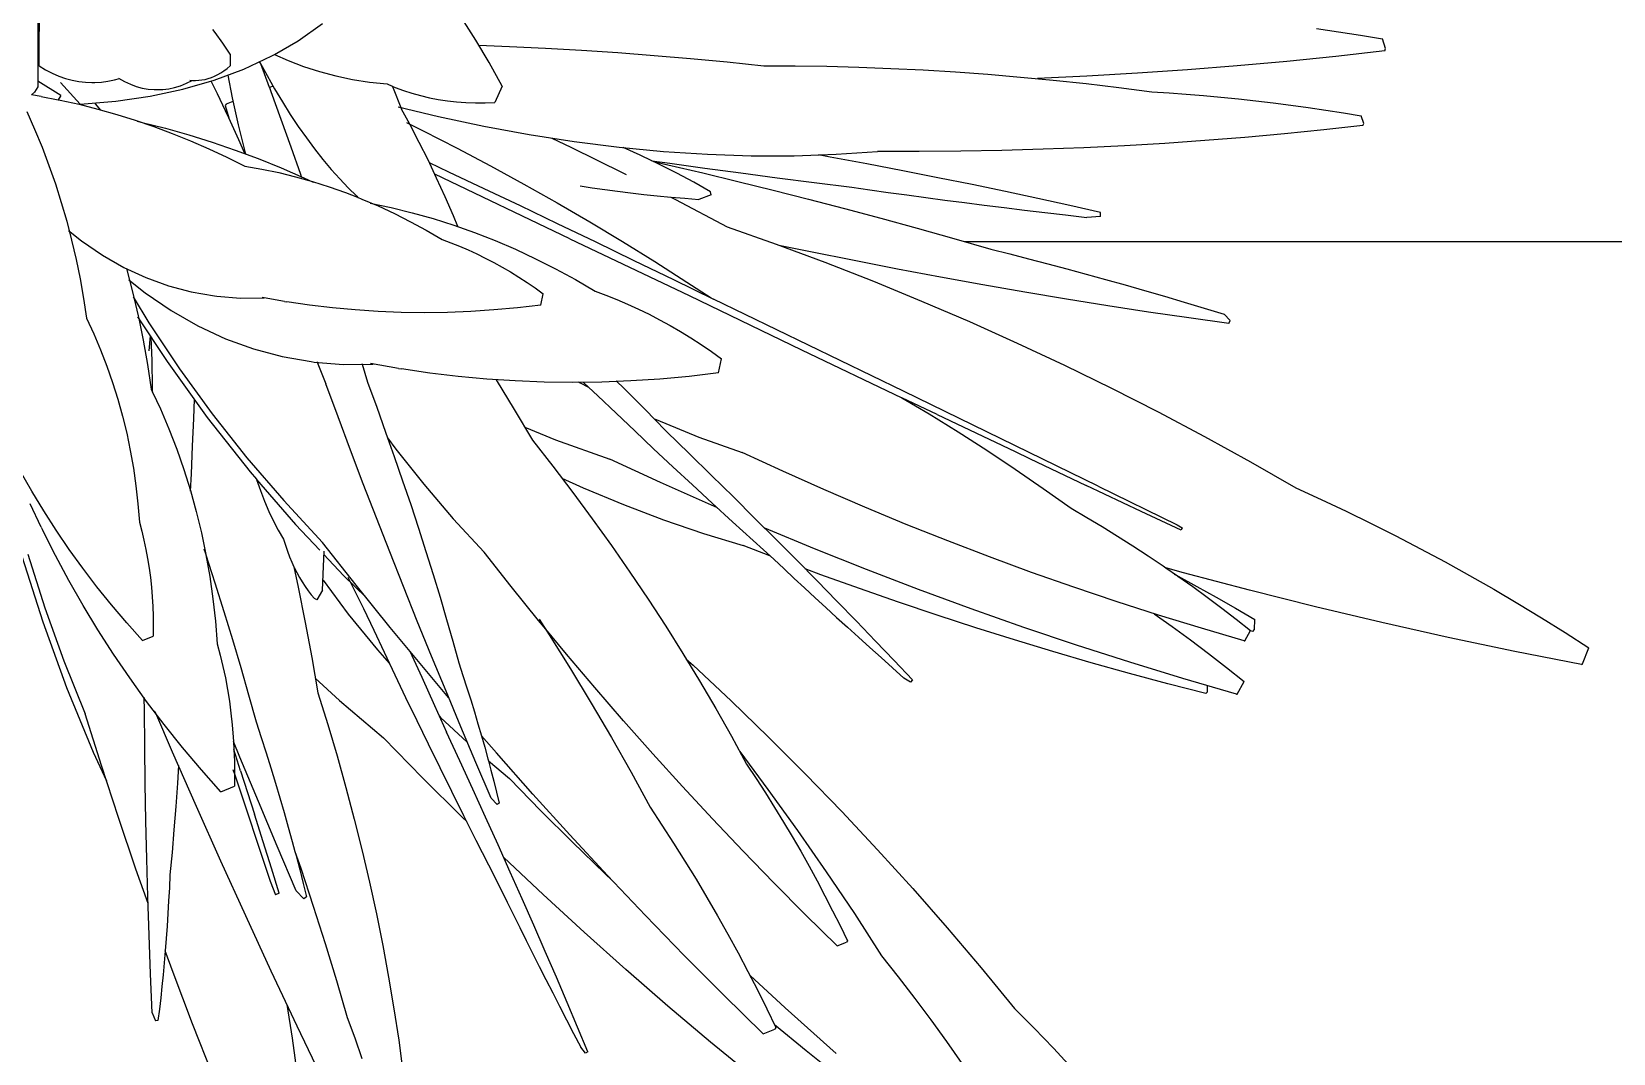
# Model space of a CAD drawing. Header units: metres. Extents: x 244.4 to 340.3, y -4.1 to 64.3.
# Drawn here: x 300.831 to 301.406, y 40.505 to 40.876 of the extents above; entities that cross this region are included whole.
import ezdxf

# ---------------------------------------------------------------- set-up
doc = ezdxf.new("R2010")
doc.units = ezdxf.units.M
doc.layers.add('Edges', color=7, linetype='Continuous')

msp = doc.modelspace()

# ---------------------------------------------------------------- linework, layer by layer
at = {"layer": 'Edges'}
for p, q in [((300.83357, 40.86388), (300.83373, 40.89042)), ((300.83311, 40.88217), (300.83308, 40.85619)), ((300.89763, 40.87601), (300.8968, 40.87709)), ((300.92776, 40.87302), (300.93665, 40.87925)), ((300.99237, 40.87328), (300.98733, 40.88122)), ((301.29814, 40.87741), (301.30612, 40.87625)), ((300.90039, 40.87218), (300.89763, 40.87601)), ((300.90314, 40.86813), (300.90039, 40.87218)), ((300.91919, 40.86807), (300.92776, 40.87302)), ((300.99725, 40.86504), (300.99237, 40.87328)), ((300.99349, 40.87138), (301.0047, 40.87095)), ((301.0047, 40.87095), (301.01777, 40.87033)), ((301.30612, 40.87625), (301.3141, 40.87502)), ((301.3141, 40.87502), (301.3221, 40.87371)), ((301.3233, 40.87023), (301.3221, 40.87371)), ((300.90314, 40.86813), (300.90312, 40.86389)), ((300.90806, 40.86272), (300.91822, 40.86751)), ((300.91409, 40.86475), (300.91356, 40.86531)), ((300.91377, 40.86541), (300.91409, 40.86475)), ((300.91409, 40.86475), (300.91648, 40.8604)), ((300.91409, 40.86475), (300.9173, 40.85607)), ((300.91822, 40.86751), (300.91919, 40.86807)), ((300.91919, 40.86807), (300.92412, 40.86587)), ((300.92412, 40.86587), (300.9298, 40.8637)), ((301.00197, 40.85651), (300.99725, 40.86504)), ((301.01777, 40.87033), (301.03089, 40.86957)), ((301.03089, 40.86957), (301.04406, 40.86869)), ((301.04406, 40.86869), (301.05727, 40.86769)), ((301.05727, 40.86769), (301.07051, 40.86655)), ((301.07051, 40.86655), (301.0838, 40.86529)), ((301.0838, 40.86529), (301.09712, 40.8639)), ((301.28733, 40.8655), (301.26933, 40.86388)), ((301.3052, 40.8673), (301.28733, 40.8655)), ((301.32296, 40.86929), (301.3052, 40.8673)), ((301.32296, 40.86929), (301.3233, 40.87023)), ((300.83357, 40.86388), (300.83597, 40.86244)), ((300.83597, 40.86244), (300.83837, 40.8612)), ((300.83837, 40.8612), (300.84077, 40.86015)), ((300.84077, 40.86015), (300.84318, 40.8593)), ((300.84318, 40.8593), (300.84559, 40.85864)), ((300.86106, 40.85875), (300.86283, 40.85926)), ((300.86249, 40.85946), (300.86463, 40.85823)), ((300.89396, 40.85896), (300.8951, 40.85927)), ((300.8951, 40.85927), (300.89625, 40.85966)), ((300.89625, 40.85966), (300.8974, 40.86014)), ((300.89728, 40.85868), (300.90806, 40.86272)), ((300.8974, 40.86014), (300.89854, 40.86072)), ((300.89854, 40.86072), (300.89969, 40.86138)), ((300.89969, 40.86138), (300.90083, 40.86212)), ((300.90083, 40.86212), (300.90198, 40.86296)), ((300.90198, 40.86296), (300.90312, 40.86389)), ((300.90223, 40.86053), (300.9038, 40.85227)), ((300.91648, 40.8604), (300.91926, 40.85549)), ((300.9298, 40.8637), (300.93561, 40.86182)), ((300.93561, 40.86182), (300.94155, 40.86024)), ((300.94155, 40.86024), (300.94762, 40.85896)), ((301.09712, 40.8639), (301.10859, 40.86388)), ((301.10859, 40.86388), (301.12013, 40.86371)), ((301.12013, 40.86371), (301.13172, 40.86341)), ((301.13172, 40.86341), (301.14338, 40.86297)), ((301.14338, 40.86297), (301.15509, 40.86239)), ((301.15509, 40.86239), (301.16685, 40.86167)), ((301.16685, 40.86167), (301.17865, 40.86082)), ((301.17865, 40.86082), (301.1905, 40.85982)), ((301.1905, 40.85982), (301.2024, 40.85869)), ((301.21468, 40.8601), (301.19669, 40.85923)), ((301.23301, 40.86118), (301.21468, 40.8601)), ((301.25122, 40.86244), (301.23301, 40.86118)), ((301.26933, 40.86388), (301.25122, 40.86244)), ((300.83089, 40.85335), (300.83086, 40.85332)), ((300.83198, 40.85437), (300.83089, 40.85335)), ((300.83435, 40.85278), (300.83089, 40.85335)), ((300.83308, 40.85619), (300.83198, 40.85437)), ((300.84145, 40.85307), (300.83309, 40.85834)), ((300.84135, 40.85777), (300.84856, 40.84998)), ((300.84559, 40.85864), (300.848, 40.85817)), ((300.848, 40.85817), (300.85041, 40.8579)), ((300.85041, 40.8579), (300.85282, 40.85782)), ((300.85282, 40.85782), (300.85381, 40.85782)), ((300.85381, 40.85782), (300.85623, 40.85793)), ((300.85623, 40.85793), (300.85864, 40.85825)), ((300.85864, 40.85825), (300.86106, 40.85875)), ((300.86463, 40.85823), (300.86678, 40.85721)), ((300.86678, 40.85721), (300.86894, 40.8564)), ((300.86894, 40.8564), (300.87109, 40.85581)), ((300.87109, 40.85581), (300.87325, 40.85542)), ((300.87325, 40.85542), (300.87541, 40.85525)), ((300.874, 40.85281), (300.88592, 40.85537)), ((300.87541, 40.85525), (300.8764, 40.85524)), ((300.8764, 40.85524), (300.87856, 40.85528)), ((300.87856, 40.85528), (300.88072, 40.85553)), ((300.88072, 40.85553), (300.88289, 40.85599)), ((300.88289, 40.85599), (300.88505, 40.85666)), ((300.88505, 40.85666), (300.88721, 40.85754)), ((300.88592, 40.85537), (300.89728, 40.85868)), ((300.88721, 40.85754), (300.8893, 40.85859)), ((300.88838, 40.85863), (300.88953, 40.85858)), ((300.88953, 40.85858), (300.89051, 40.85858)), ((300.89051, 40.85858), (300.89166, 40.85862)), ((300.89166, 40.85862), (300.89281, 40.85875)), ((300.89281, 40.85875), (300.89396, 40.85896)), ((300.89848, 40.85366), (300.89615, 40.85835)), ((300.90238, 40.84545), (300.89848, 40.85366)), ((300.9173, 40.85607), (300.9174, 40.85602)), ((300.9173, 40.85607), (300.91733, 40.85599)), ((300.9174, 40.85602), (300.91733, 40.85599)), ((300.91733, 40.85599), (300.91786, 40.85455)), ((300.91868, 40.85651), (300.9174, 40.85602)), ((300.91786, 40.85455), (300.92154, 40.84443)), ((300.91926, 40.85549), (300.92209, 40.85076)), ((300.94762, 40.85896), (300.95381, 40.85798)), ((300.95381, 40.85798), (300.96012, 40.8573)), ((300.96012, 40.8573), (300.962, 40.85651)), ((300.96198, 40.85657), (300.962, 40.85651)), ((300.962, 40.85651), (300.96235, 40.85575)), ((300.962, 40.85651), (300.9631, 40.85605)), ((300.96235, 40.85575), (300.96514, 40.84877)), ((300.9631, 40.85605), (300.96612, 40.85492)), ((300.96612, 40.85492), (300.9692, 40.85392)), ((300.9692, 40.85392), (300.97234, 40.85304)), ((301.00197, 40.85651), (300.99931, 40.85055)), ((301.2024, 40.85869), (301.21433, 40.85741)), ((301.21433, 40.85741), (301.22629, 40.856)), ((301.22629, 40.856), (301.23829, 40.85446)), ((301.23829, 40.85446), (301.24454, 40.85405)), ((301.24454, 40.85405), (301.25081, 40.85358)), ((301.25081, 40.85358), (301.2571, 40.85305)), ((300.83435, 40.85278), (300.84058, 40.85153)), ((300.84145, 40.85307), (300.84058, 40.85153)), ((300.84058, 40.85153), (300.84127, 40.85143)), ((300.84127, 40.85143), (300.84815, 40.84989)), ((300.84815, 40.84989), (300.855, 40.84815)), ((300.84856, 40.84998), (300.86153, 40.85102)), ((300.85369, 40.85039), (300.85454, 40.84937)), ((300.85454, 40.84937), (300.85596, 40.84778)), ((300.855, 40.84815), (300.86181, 40.84623)), ((300.86153, 40.85102), (300.874, 40.85281)), ((300.90159, 40.84994), (300.90132, 40.8494)), ((300.90132, 40.8494), (300.90259, 40.84498)), ((300.9041, 40.85091), (300.90159, 40.84994)), ((300.9038, 40.85227), (300.90598, 40.84248)), ((300.92209, 40.85076), (300.92495, 40.8462)), ((300.96413, 40.84902), (300.97882, 40.84544)), ((300.96514, 40.84877), (300.96538, 40.84817)), ((300.96839, 40.84266), (300.96538, 40.84817)), ((300.97234, 40.85304), (300.97553, 40.85229)), ((300.97553, 40.85229), (300.97877, 40.85166)), ((300.97877, 40.85166), (300.98206, 40.85117)), ((300.98206, 40.85117), (300.98541, 40.85079)), ((300.98541, 40.85079), (300.98881, 40.85054)), ((300.98881, 40.85054), (300.99226, 40.85042)), ((300.99226, 40.85042), (300.99576, 40.85042)), ((300.99576, 40.85042), (300.99931, 40.85055)), ((301.2571, 40.85305), (301.26341, 40.85247)), ((301.26341, 40.85247), (301.26973, 40.85183)), ((301.26973, 40.85183), (301.27607, 40.85113)), ((301.27607, 40.85113), (301.28242, 40.85037)), ((301.28242, 40.85037), (301.28878, 40.84955)), ((301.28878, 40.84955), (301.29516, 40.84868)), ((301.29516, 40.84868), (301.30155, 40.84775)), ((301.30155, 40.84775), (301.30795, 40.84676)), ((300.82912, 40.84725), (300.83198, 40.84081)), ((300.86181, 40.84623), (300.86858, 40.84411)), ((300.86858, 40.84411), (300.87532, 40.84181)), ((300.86932, 40.84371), (300.87102, 40.84333)), ((300.87102, 40.84333), (300.87957, 40.84117)), ((300.87532, 40.84181), (300.88201, 40.83932)), ((300.90259, 40.84498), (300.90238, 40.84545)), ((300.90622, 40.83698), (300.90259, 40.84498)), ((300.90598, 40.84248), (300.90858, 40.83219)), ((300.92154, 40.84443), (300.92513, 40.83442)), ((300.92495, 40.8462), (300.92786, 40.84184)), ((300.92786, 40.84184), (300.9308, 40.83765)), ((300.96717, 40.84326), (300.97329, 40.84024)), ((300.96864, 40.8422), (300.96839, 40.84266)), ((300.97186, 40.83603), (300.96864, 40.8422)), ((300.97882, 40.84544), (300.99532, 40.84191)), ((300.99532, 40.84191), (301.0118, 40.83886)), ((301.31504, 40.84217), (301.30082, 40.84058)), ((301.30795, 40.84676), (301.31435, 40.84571)), ((301.31531, 40.84292), (301.31435, 40.84571)), ((301.31504, 40.84217), (301.31531, 40.84292)), ((300.83198, 40.84081), (300.83467, 40.83429)), ((300.87957, 40.84117), (300.88807, 40.83877)), ((300.88201, 40.83932), (300.88866, 40.83663)), ((300.88807, 40.83877), (300.89653, 40.83613)), ((300.88866, 40.83663), (300.89527, 40.83376)), ((300.89653, 40.83613), (300.90494, 40.83325)), ((300.90839, 40.83197), (300.90622, 40.83698)), ((300.9308, 40.83765), (300.93377, 40.83365)), ((300.97503, 40.82965), (300.97186, 40.83603)), ((300.97329, 40.84024), (300.98558, 40.83397)), ((301.0118, 40.83886), (301.02821, 40.83632)), ((301.02011, 40.83757), (301.02701, 40.83429)), ((301.02821, 40.83632), (301.04452, 40.83427)), ((301.25758, 40.83668), (301.24299, 40.83567)), ((301.27209, 40.83784), (301.25758, 40.83668)), ((301.2865, 40.83914), (301.27209, 40.83784)), ((301.30082, 40.84058), (301.2865, 40.83914)), ((300.83467, 40.83429), (300.83718, 40.82769)), ((300.89527, 40.83376), (300.90184, 40.8307)), ((300.90184, 40.8307), (300.90836, 40.82745)), ((300.90494, 40.83325), (300.91329, 40.83014)), ((300.90858, 40.83219), (300.90867, 40.83186)), ((300.92513, 40.83442), (300.92862, 40.82449)), ((300.93377, 40.83365), (300.93679, 40.82984)), ((300.98558, 40.83397), (300.9978, 40.82752)), ((301.02701, 40.83429), (301.04608, 40.82491)), ((301.04452, 40.83427), (301.06071, 40.83274)), ((301.0522, 40.83137), (301.04597, 40.83414)), ((301.0564, 40.82938), (301.0522, 40.83137)), ((301.06071, 40.83274), (301.07673, 40.83171)), ((301.07673, 40.83171), (301.09256, 40.83119)), ((301.09256, 40.83119), (301.10816, 40.83119)), ((301.10816, 40.83119), (301.1235, 40.8317)), ((301.12134, 40.8307), (301.11704, 40.83148)), ((301.13466, 40.82821), (301.12134, 40.8307)), ((301.1235, 40.8317), (301.13855, 40.83272)), ((301.1537, 40.8327), (301.13855, 40.83272)), ((301.16877, 40.83283), (301.1537, 40.8327)), ((301.18377, 40.83311), (301.16877, 40.83283)), ((301.1987, 40.83353), (301.18377, 40.83311)), ((301.21354, 40.8341), (301.1987, 40.83353)), ((301.22831, 40.83481), (301.21354, 40.8341)), ((301.24299, 40.83567), (301.22831, 40.83481)), ((300.83718, 40.82769), (300.83951, 40.821)), ((300.90836, 40.82745), (300.91457, 40.82636)), ((300.91329, 40.83014), (300.9216, 40.82679)), ((300.91457, 40.82636), (300.92074, 40.82506)), ((300.92074, 40.82506), (300.92688, 40.82355)), ((300.9216, 40.82679), (300.92985, 40.8232)), ((300.92862, 40.82449), (300.92893, 40.8236)), ((300.93679, 40.82984), (300.93983, 40.82621)), ((300.93983, 40.82621), (300.94292, 40.82277)), ((300.97815, 40.82307), (300.97503, 40.82965)), ((300.97549, 40.82867), (300.98254, 40.82535)), ((301.02661, 40.80096), (300.97746, 40.82453)), ((300.98254, 40.82535), (300.99533, 40.8193)), ((300.9978, 40.82752), (301.00993, 40.8209)), ((301.04608, 40.82491), (301.04707, 40.8244)), ((301.0564, 40.82938), (301.06298, 40.82845)), ((301.05698, 40.82911), (301.0564, 40.82938)), ((301.05698, 40.82911), (301.06231, 40.8279)), ((301.05896, 40.82817), (301.05698, 40.82911)), ((301.06547, 40.8249), (301.05896, 40.82817)), ((301.06231, 40.8279), (301.07492, 40.82494)), ((301.06298, 40.82845), (301.07574, 40.82668)), ((301.07172, 40.82155), (301.06547, 40.8249)), ((301.07492, 40.82494), (301.08766, 40.82187)), ((301.07574, 40.82668), (301.08875, 40.82493)), ((301.08875, 40.82493), (301.102, 40.82319)), ((301.1477, 40.82572), (301.13466, 40.82821)), ((301.16044, 40.82321), (301.1477, 40.82572)), ((300.83951, 40.821), (300.84166, 40.81424)), ((300.92688, 40.82355), (300.93298, 40.82183)), ((300.92893, 40.8236), (300.92905, 40.82326)), ((300.92985, 40.8232), (300.93324, 40.82162)), ((300.93298, 40.82183), (300.93904, 40.81991)), ((300.93904, 40.81991), (300.94505, 40.81778)), ((300.94292, 40.82277), (300.94604, 40.81952)), ((300.94604, 40.81952), (300.94919, 40.81645)), ((300.98123, 40.81629), (300.97815, 40.82307)), ((300.99533, 40.8193), (301.00849, 40.81304)), ((301.00993, 40.8209), (301.02197, 40.81411)), ((301.03033, 40.82026), (301.03477, 40.81957)), ((301.03477, 40.81957), (301.03931, 40.81891)), ((301.03931, 40.81891), (301.04394, 40.81829)), ((301.07771, 40.81812), (301.07172, 40.82155)), ((301.08766, 40.82187), (301.1005, 40.81869)), ((301.102, 40.82319), (301.11548, 40.82147)), ((301.11548, 40.82147), (301.12919, 40.81976)), ((301.12919, 40.81976), (301.13576, 40.81881)), ((301.13576, 40.81881), (301.14242, 40.81787)), ((301.17288, 40.8207), (301.16044, 40.82321)), ((301.18502, 40.81817), (301.17288, 40.8207)), ((300.84166, 40.81424), (300.84363, 40.80741)), ((300.94505, 40.81778), (300.94939, 40.81608)), ((300.94919, 40.81645), (300.94939, 40.81608)), ((300.94939, 40.81608), (300.94952, 40.81584)), ((300.94939, 40.81608), (300.95102, 40.81545)), ((300.95102, 40.81545), (300.95694, 40.81291)), ((300.95396, 40.81396), (300.96165, 40.81234)), ((300.98425, 40.80931), (300.98123, 40.81629)), ((301.00849, 40.81304), (301.02198, 40.80659)), ((301.02197, 40.81411), (301.03392, 40.80714)), ((301.04394, 40.81829), (301.04866, 40.81771)), ((301.04866, 40.81771), (301.05347, 40.81715)), ((301.05347, 40.81715), (301.05836, 40.81664)), ((301.05836, 40.81664), (301.06334, 40.81616)), ((301.06334, 40.81616), (301.06841, 40.81571)), ((301.06334, 40.81616), (301.06504, 40.81526)), ((301.06504, 40.81526), (301.08388, 40.80535)), ((301.06841, 40.81571), (301.07355, 40.8153)), ((301.07799, 40.81694), (301.07355, 40.8153)), ((301.07799, 40.81694), (301.07771, 40.81812)), ((301.1005, 40.81869), (301.11345, 40.81538)), ((301.11345, 40.81538), (301.12651, 40.81197)), ((301.14242, 40.81787), (301.1492, 40.81693)), ((301.1492, 40.81693), (301.15607, 40.816)), ((301.15607, 40.816), (301.16304, 40.81507)), ((301.16304, 40.81507), (301.17012, 40.81415)), ((301.17012, 40.81415), (301.17729, 40.81324)), ((301.17729, 40.81324), (301.18456, 40.81233)), ((301.19686, 40.81564), (301.18502, 40.81817)), ((301.2084, 40.81311), (301.19686, 40.81564)), ((301.21963, 40.81057), (301.2084, 40.81311)), ((300.84363, 40.80741), (300.84543, 40.80049)), ((300.95694, 40.81291), (300.96282, 40.81016)), ((300.96165, 40.81234), (300.96931, 40.81046)), ((300.96282, 40.81016), (300.96864, 40.80721)), ((300.96931, 40.81046), (300.97692, 40.80831)), ((300.97692, 40.80831), (300.98448, 40.80591)), ((300.98587, 40.80542), (300.98425, 40.80931)), ((301.12651, 40.81197), (301.13968, 40.80845)), ((301.13968, 40.80845), (301.15294, 40.80481)), ((301.18456, 40.81233), (301.19192, 40.81143)), ((301.19192, 40.81143), (301.19938, 40.81054)), ((301.19938, 40.81054), (301.20693, 40.80965)), ((301.20693, 40.80965), (301.21458, 40.80877)), ((301.21959, 40.80904), (301.21458, 40.80877)), ((301.21959, 40.80904), (301.21963, 40.81057)), ((300.84434, 40.80402), (300.84904, 40.80025)), ((300.96864, 40.80721), (300.97441, 40.80406)), ((300.97441, 40.80406), (300.98013, 40.80071)), ((300.98448, 40.80591), (300.99199, 40.80325)), ((300.98596, 40.80519), (300.98587, 40.80542)), ((300.99199, 40.80325), (300.99944, 40.80034)), ((301.02198, 40.80659), (301.0358, 40.79994)), ((301.03392, 40.80714), (301.04578, 40.80001)), ((301.08388, 40.80535), (301.10169, 40.79905)), ((301.15294, 40.80481), (301.16629, 40.80106)), ((300.84543, 40.80049), (300.84705, 40.7935)), ((300.84904, 40.80025), (300.85664, 40.79504)), ((300.98013, 40.80071), (300.98332, 40.79954)), ((300.98332, 40.79954), (300.98648, 40.79828)), ((300.98648, 40.79828), (300.98963, 40.79693)), ((300.98963, 40.79693), (300.99275, 40.7955)), ((300.99944, 40.80034), (301.00683, 40.79717)), ((301.00683, 40.79717), (301.01417, 40.79374)), ((301.02661, 40.80096), (301.06998, 40.78031)), ((301.0358, 40.79994), (301.0499, 40.79313)), ((301.04578, 40.80001), (301.05754, 40.79272)), ((301.10169, 40.79905), (301.1194, 40.79244)), ((301.11416, 40.79621), (301.10328, 40.79845)), ((301.13004, 40.79303), (301.11416, 40.79621)), ((301.16629, 40.80106), (301.17974, 40.79721)), ((301.17013, 40.79996), (302.0324, 40.79996)), ((301.17974, 40.79721), (301.18657, 40.79549)), ((300.84705, 40.7935), (300.84849, 40.78644)), ((300.85664, 40.79504), (300.86445, 40.79057)), ((300.86445, 40.79057), (300.87245, 40.78685)), ((300.86543, 40.79012), (300.86762, 40.78167)), ((300.99275, 40.7955), (300.99585, 40.79399)), ((300.99585, 40.79399), (300.99893, 40.79238)), ((300.99893, 40.79238), (301.00199, 40.7907)), ((301.00199, 40.7907), (301.00503, 40.78893)), ((301.01417, 40.79374), (301.02144, 40.79006)), ((301.02144, 40.79006), (301.02865, 40.78612)), ((301.0499, 40.79313), (301.06427, 40.78616)), ((301.05754, 40.79272), (301.0692, 40.78525)), ((301.1194, 40.79244), (301.13702, 40.78554)), ((301.14579, 40.78998), (301.13004, 40.79303)), ((301.16138, 40.78705), (301.14579, 40.78998)), ((301.18657, 40.79549), (301.19346, 40.79373)), ((301.19346, 40.79373), (301.20039, 40.79192)), ((301.20039, 40.79192), (301.20736, 40.79006)), ((301.20736, 40.79006), (301.21437, 40.78816)), ((300.84849, 40.78644), (300.84975, 40.77931)), ((300.86627, 40.78608), (300.87212, 40.78137)), ((300.87245, 40.78685), (300.88062, 40.78387)), ((301.00503, 40.78893), (301.00805, 40.78707)), ((301.00805, 40.78707), (301.01104, 40.78513)), ((301.01104, 40.78513), (301.01401, 40.7831)), ((301.02865, 40.78612), (301.03579, 40.78194)), ((301.06427, 40.78616), (301.07886, 40.77904)), ((301.0692, 40.78525), (301.07795, 40.77948)), ((301.13702, 40.78554), (301.15455, 40.77834)), ((301.17683, 40.78425), (301.16138, 40.78705)), ((301.19212, 40.78158), (301.17683, 40.78425)), ((301.21437, 40.78816), (301.22143, 40.78621)), ((301.22143, 40.78621), (301.22852, 40.78421)), ((300.84975, 40.77931), (300.85082, 40.77211)), ((300.86762, 40.78167), (300.86964, 40.77294)), ((300.8678, 40.77985), (300.87354, 40.77041)), ((300.87212, 40.78137), (300.88162, 40.77487)), ((300.88062, 40.78387), (300.88894, 40.78166)), ((300.88894, 40.78166), (300.89741, 40.78021)), ((300.89741, 40.78021), (300.89826, 40.78007)), ((300.89826, 40.78007), (300.90684, 40.77939)), ((300.90684, 40.77939), (300.91549, 40.77948)), ((300.91549, 40.77948), (300.91467, 40.77962)), ((300.92287, 40.77819), (300.91549, 40.77948)), ((301.01401, 40.7831), (301.01695, 40.78099)), ((301.01606, 40.77686), (301.01695, 40.78099)), ((301.03579, 40.78194), (301.03976, 40.78047)), ((301.03976, 40.78047), (301.04371, 40.7789)), ((301.04371, 40.7789), (301.04764, 40.77723)), ((301.06998, 40.78031), (301.11092, 40.76059)), ((301.14799, 40.74555), (301.07886, 40.77904)), ((301.20727, 40.77904), (301.19212, 40.78158)), ((301.22225, 40.77663), (301.20727, 40.77904)), ((301.22852, 40.78421), (301.23565, 40.78217)), ((301.23565, 40.78217), (301.24282, 40.78008)), ((301.24282, 40.78008), (301.25003, 40.77795)), ((300.86964, 40.77294), (300.86983, 40.77202)), ((300.88162, 40.77487), (300.89137, 40.76928)), ((300.92287, 40.77819), (300.92373, 40.77805)), ((300.93197, 40.77684), (300.92373, 40.77805)), ((300.94025, 40.77586), (300.93197, 40.77684)), ((300.94856, 40.77509), (300.94025, 40.77586)), ((300.9569, 40.77454), (300.94856, 40.77509)), ((300.96527, 40.77421), (300.9569, 40.77454)), ((300.97367, 40.7741), (300.96527, 40.77421)), ((300.9821, 40.77421), (300.97367, 40.7741)), ((300.99055, 40.77454), (300.9821, 40.77421)), ((300.99903, 40.7751), (300.99055, 40.77454)), ((301.00753, 40.77587), (300.99903, 40.7751)), ((301.01606, 40.77686), (301.00753, 40.77587)), ((301.04764, 40.77723), (301.05154, 40.77544)), ((301.05154, 40.77544), (301.05541, 40.77355)), ((301.05541, 40.77355), (301.05926, 40.77155)), ((301.15455, 40.77834), (301.17197, 40.77085)), ((301.23708, 40.77434), (301.22225, 40.77663)), ((301.25174, 40.77219), (301.23708, 40.77434)), ((301.25003, 40.77795), (301.25727, 40.77577)), ((301.25727, 40.77577), (301.26454, 40.77355)), ((301.26674, 40.77126), (301.26454, 40.77355)), ((300.85082, 40.77211), (300.85349, 40.76639)), ((300.86944, 40.77261), (300.88013, 40.75632)), ((300.86983, 40.77202), (300.87144, 40.76413)), ((300.87354, 40.77041), (300.88466, 40.75373)), ((300.89137, 40.76928), (300.90136, 40.76463)), ((301.05926, 40.77155), (301.06308, 40.76944)), ((301.06308, 40.76944), (301.06687, 40.76723)), ((301.06687, 40.76723), (301.07064, 40.76491)), ((301.17197, 40.77085), (301.18929, 40.76307)), ((301.26624, 40.77016), (301.25174, 40.77219)), ((301.26624, 40.77016), (301.26674, 40.77126)), ((300.85349, 40.76639), (300.85597, 40.76059)), ((300.87144, 40.76413), (300.87301, 40.75522)), ((300.87399, 40.76568), (300.8735, 40.76027)), ((300.87466, 40.75672), (300.8744, 40.76505)), ((300.90136, 40.76463), (300.91156, 40.76092)), ((301.07064, 40.76491), (301.07437, 40.76249)), ((301.07437, 40.76249), (301.07808, 40.75996)), ((301.18929, 40.76307), (301.20649, 40.755)), ((300.85597, 40.76059), (300.85825, 40.75469)), ((300.87481, 40.74681), (300.87466, 40.75672)), ((300.88013, 40.75632), (300.89476, 40.73603)), ((300.91156, 40.76092), (300.92195, 40.75816)), ((300.92195, 40.75816), (300.93251, 40.75635)), ((300.93251, 40.75635), (300.93358, 40.75617)), ((300.93358, 40.75617), (300.94429, 40.75532)), ((300.93466, 40.75618), (300.9347, 40.75609)), ((300.9347, 40.75609), (300.93787, 40.74828)), ((300.951, 40.75558), (300.95105, 40.75539)), ((300.96431, 40.75383), (300.95406, 40.75561)), ((301.07808, 40.75996), (301.08175, 40.75733)), ((301.08063, 40.75217), (301.08175, 40.75733)), ((301.11092, 40.76059), (301.14739, 40.74314)), ((300.85825, 40.75469), (300.86034, 40.74872)), ((300.87301, 40.75522), (300.87436, 40.74623)), ((300.88466, 40.75373), (300.89654, 40.73737)), ((300.94429, 40.75532), (300.95509, 40.75543)), ((300.95105, 40.75539), (300.95301, 40.7488)), ((300.96431, 40.75383), (300.96537, 40.75365)), ((300.97566, 40.75215), (300.96537, 40.75365)), ((300.98599, 40.75091), (300.97566, 40.75215)), ((300.99637, 40.74995), (300.98599, 40.75091)), ((301.00678, 40.74927), (300.99637, 40.74995)), ((300.99975, 40.74984), (300.99982, 40.74973)), ((300.99982, 40.74973), (301.00641, 40.73889)), ((301.05938, 40.74996), (301.0488, 40.74928)), ((301.07, 40.75093), (301.05938, 40.74996)), ((301.08063, 40.75217), (301.07, 40.75093)), ((301.20649, 40.755), (301.22358, 40.74664)), ((300.86034, 40.74872), (300.86224, 40.74265)), ((300.87436, 40.74623), (300.87481, 40.74525)), ((300.87481, 40.74525), (300.87481, 40.74681)), ((300.87481, 40.74525), (300.87769, 40.7391)), ((300.9423, 40.73625), (300.93787, 40.74828)), ((300.95301, 40.7488), (300.95637, 40.73969)), ((301.01723, 40.74886), (301.00678, 40.74927)), ((301.02772, 40.74872), (301.01723, 40.74886)), ((301.03824, 40.74886), (301.02772, 40.74872)), ((301.02978, 40.74894), (301.03014, 40.74875)), ((301.03014, 40.74875), (301.03344, 40.74705)), ((301.03144, 40.74896), (301.03164, 40.74877)), ((301.03164, 40.74877), (301.03344, 40.74705)), ((301.03344, 40.74705), (301.03681, 40.74381)), ((301.0488, 40.74928), (301.03824, 40.74886)), ((301.04349, 40.74929), (301.04637, 40.74648)), ((301.04637, 40.74648), (301.05435, 40.73852)), ((301.21881, 40.71102), (301.14799, 40.74555)), ((301.22358, 40.74664), (301.24055, 40.73799)), ((300.86224, 40.74265), (300.86395, 40.7365)), ((300.87769, 40.7391), (300.88078, 40.73185)), ((300.89, 40.74263), (300.88975, 40.73564)), ((300.95637, 40.73969), (300.95961, 40.73068)), ((301.00641, 40.73889), (301.01303, 40.72768)), ((301.03681, 40.74381), (301.04344, 40.7375)), ((301.05435, 40.73852), (301.05729, 40.73552)), ((301.14739, 40.74314), (301.15727, 40.73727)), ((301.16016, 40.73707), (301.14739, 40.74314)), ((300.86395, 40.7365), (300.86546, 40.73027)), ((300.88975, 40.73564), (300.88932, 40.72551)), ((300.89476, 40.73603), (300.91035, 40.71627)), ((300.89654, 40.73737), (300.90918, 40.72137)), ((300.94684, 40.72411), (300.9423, 40.73625)), ((301.04344, 40.7375), (301.05019, 40.7311)), ((301.05729, 40.73552), (301.05795, 40.73522)), ((301.05729, 40.73552), (301.06182, 40.73089)), ((301.05795, 40.73522), (301.07349, 40.72889)), ((301.15727, 40.73727), (301.16782, 40.73077)), ((301.16016, 40.73707), (301.18854, 40.72362)), ((301.24055, 40.73799), (301.25739, 40.72907)), ((300.86546, 40.73027), (300.86677, 40.72397)), ((300.88078, 40.73185), (300.88363, 40.72449)), ((300.95961, 40.73068), (300.96034, 40.72864)), ((300.96034, 40.72864), (300.96334, 40.72451)), ((300.96034, 40.72864), (300.96276, 40.72178)), ((301.01023, 40.73242), (301.0214, 40.72787)), ((301.01303, 40.72768), (301.02045, 40.71825)), ((301.0214, 40.72787), (301.04112, 40.72089)), ((301.05019, 40.7311), (301.05707, 40.72464)), ((301.07006, 40.72287), (301.06182, 40.73089)), ((301.07349, 40.72889), (301.08929, 40.7233)), ((301.16782, 40.73077), (301.17826, 40.72408)), ((301.25739, 40.72907), (301.2741, 40.71986)), ((300.86677, 40.72397), (300.86789, 40.71758)), ((300.88363, 40.72449), (300.88624, 40.71703)), ((300.88932, 40.72551), (300.88884, 40.71551)), ((300.90918, 40.72137), (300.92255, 40.70576)), ((300.95149, 40.71187), (300.94684, 40.72411)), ((300.96276, 40.72178), (300.9658, 40.71299)), ((300.96334, 40.72451), (300.97346, 40.71169)), ((301.05707, 40.72464), (301.06407, 40.7181)), ((301.07815, 40.71493), (301.07006, 40.72287)), ((301.10408, 40.71645), (301.08929, 40.7233)), ((301.17826, 40.72408), (301.18859, 40.71722)), ((301.18854, 40.72362), (301.1938, 40.7211)), ((301.1938, 40.7211), (301.21444, 40.71127)), ((300.83099, 40.70914), (300.82685, 40.71639)), ((300.86789, 40.71758), (300.86882, 40.71112)), ((300.88624, 40.71703), (300.88861, 40.70946)), ((300.88884, 40.71551), (300.88849, 40.70918)), ((300.91035, 40.71627), (300.91268, 40.71357)), ((301.02045, 40.71825), (301.0277, 40.70874)), ((301.05959, 40.71233), (301.04112, 40.72089)), ((301.06407, 40.7181), (301.07119, 40.71149)), ((301.11896, 40.7098), (301.10408, 40.71645)), ((301.18859, 40.71722), (301.19881, 40.71018)), ((301.2741, 40.71986), (301.29067, 40.71038)), ((300.86882, 40.71112), (300.86955, 40.70458)), ((300.88861, 40.70946), (300.89074, 40.70178)), ((300.91268, 40.71357), (300.9127, 40.71348)), ((300.9127, 40.71348), (300.91407, 40.70942)), ((300.9127, 40.71348), (300.92687, 40.6971)), ((300.95625, 40.69953), (300.95149, 40.71187)), ((300.9658, 40.71299), (300.96873, 40.7043)), ((300.97346, 40.71169), (300.98417, 40.69918)), ((301.02371, 40.71396), (301.03145, 40.71044)), ((301.03145, 40.71044), (301.04607, 40.70434)), ((301.07817, 40.70404), (301.05959, 40.71233)), ((301.07119, 40.71149), (301.07843, 40.70482)), ((301.08611, 40.70707), (301.07815, 40.71493)), ((301.13392, 40.70336), (301.11896, 40.7098)), ((301.19881, 40.71018), (301.20891, 40.70297)), ((301.23441, 40.70182), (301.21444, 40.71127)), ((301.21881, 40.71102), (301.24754, 40.69694)), ((301.29067, 40.71038), (301.29984, 40.70619)), ((300.83438, 40.69611), (300.8304, 40.70459)), ((300.83532, 40.70199), (300.83099, 40.70914)), ((300.86955, 40.70458), (300.87008, 40.69797)), ((300.91407, 40.70942), (300.91554, 40.70553)), ((300.91554, 40.70553), (300.91711, 40.70183)), ((300.92255, 40.70576), (300.93661, 40.69056)), ((300.96873, 40.7043), (300.97156, 40.69572)), ((301.0277, 40.70874), (301.03479, 40.69915)), ((301.04607, 40.70434), (301.06065, 40.6988)), ((301.08026, 40.70314), (301.07817, 40.70404)), ((301.07843, 40.70482), (301.08578, 40.69807)), ((301.09392, 40.69931), (301.08611, 40.70707)), ((301.29984, 40.70619), (301.30896, 40.70188)), ((300.83985, 40.69495), (300.83532, 40.70199)), ((300.87008, 40.69797), (300.87095, 40.69469)), ((300.89074, 40.70178), (300.89262, 40.69401)), ((300.91711, 40.70183), (300.9188, 40.6983)), ((300.9188, 40.6983), (300.92059, 40.69495)), ((300.96111, 40.68709), (300.95625, 40.69953)), ((300.98417, 40.69918), (300.99543, 40.68701)), ((301.03479, 40.69915), (301.04171, 40.68949)), ((301.06065, 40.6988), (301.07517, 40.69382)), ((301.08578, 40.69807), (301.09324, 40.69127)), ((301.10159, 40.69164), (301.09392, 40.69931)), ((301.14897, 40.69712), (301.13392, 40.70336)), ((301.20891, 40.70297), (301.21459, 40.69967)), ((301.21459, 40.69967), (301.22023, 40.6963)), ((301.24891, 40.695), (301.23441, 40.70182)), ((301.30896, 40.70188), (301.31803, 40.69745)), ((300.83438, 40.69611), (300.83484, 40.69514)), ((300.83951, 40.68584), (300.83484, 40.69514)), ((300.84458, 40.688), (300.83985, 40.69495)), ((300.87095, 40.69469), (300.87173, 40.69138)), ((300.89262, 40.69401), (300.89427, 40.68613)), ((300.92059, 40.69495), (300.92248, 40.69177)), ((300.92687, 40.6971), (300.93571, 40.68768)), ((300.97156, 40.69572), (300.97428, 40.68726)), ((301.07517, 40.69382), (301.0896, 40.68943)), ((301.11563, 40.68821), (301.09751, 40.69572)), ((301.16409, 40.69109), (301.14897, 40.69712)), ((301.22023, 40.6963), (301.22583, 40.69285)), ((301.22583, 40.69285), (301.23138, 40.68933)), ((301.24754, 40.69694), (301.24936, 40.69589)), ((301.24936, 40.69589), (301.24891, 40.695)), ((301.31803, 40.69745), (301.32705, 40.6929)), ((301.32705, 40.6929), (301.33602, 40.68823)), ((300.84951, 40.68116), (300.84458, 40.688)), ((300.87173, 40.69138), (300.87244, 40.68803)), ((300.87244, 40.68803), (300.87306, 40.68465)), ((300.89356, 40.68824), (300.89415, 40.68646)), ((300.89415, 40.68646), (300.89427, 40.68613)), ((300.92248, 40.69177), (300.92317, 40.68956)), ((300.92317, 40.68956), (300.92391, 40.68742)), ((300.92391, 40.68742), (300.92468, 40.68536)), ((300.94885, 40.67503), (300.93661, 40.69056)), ((300.93707, 40.68181), (300.93722, 40.68737)), ((300.96607, 40.67456), (300.96111, 40.68709)), ((300.97428, 40.68726), (300.9769, 40.67891)), ((301.00523, 40.67457), (300.99543, 40.68701)), ((301.04171, 40.68949), (301.04847, 40.67976)), ((301.09938, 40.6857), (301.0896, 40.68943)), ((301.09324, 40.69127), (301.10082, 40.6844)), ((301.10912, 40.68406), (301.10159, 40.69164)), ((301.1345, 40.68068), (301.11563, 40.68821)), ((301.17928, 40.68527), (301.16409, 40.69109)), ((301.23138, 40.68933), (301.23689, 40.68573)), ((301.33602, 40.68823), (301.34493, 40.68344)), ((300.82736, 40.68561), (300.83492, 40.66161)), ((300.82951, 40.68624), (300.83565, 40.66679)), ((300.84442, 40.67667), (300.83951, 40.68584)), ((300.85463, 40.67443), (300.84951, 40.68116)), ((300.87306, 40.68465), (300.87359, 40.68124)), ((300.87359, 40.68124), (300.87405, 40.6778)), ((300.89427, 40.68613), (300.89428, 40.68606)), ((300.89428, 40.68606), (300.89567, 40.67816)), ((300.89428, 40.68606), (300.89755, 40.67589)), ((300.92468, 40.68536), (300.92551, 40.68337)), ((300.92551, 40.68337), (300.92627, 40.68168)), ((300.92627, 40.68168), (300.92783, 40.67433)), ((300.92627, 40.68168), (300.92638, 40.68145)), ((300.92638, 40.68145), (300.92729, 40.67961)), ((300.93672, 40.67322), (300.93707, 40.68181)), ((300.93718, 40.68611), (300.94428, 40.67855)), ((301.10082, 40.6844), (301.1045, 40.68096)), ((301.1045, 40.68096), (301.10822, 40.67748)), ((301.1165, 40.67657), (301.10912, 40.68406)), ((301.11789, 40.67881), (301.11223, 40.6809)), ((301.15347, 40.67341), (301.1345, 40.68068)), ((301.19455, 40.67966), (301.17928, 40.68527)), ((301.23689, 40.68573), (301.24236, 40.68205)), ((301.24236, 40.68205), (301.24339, 40.68133)), ((301.24339, 40.68133), (301.24288, 40.68148)), ((301.2498, 40.67954), (301.24339, 40.68133)), ((301.24339, 40.68133), (301.24761, 40.67839)), ((301.34493, 40.68344), (301.35379, 40.67853)), ((300.84959, 40.66762), (300.84442, 40.67667)), ((300.87405, 40.6778), (300.87442, 40.67432)), ((300.89567, 40.67816), (300.89682, 40.67009)), ((300.89755, 40.67589), (300.90081, 40.66547)), ((300.92729, 40.67961), (300.92825, 40.67784)), ((300.92825, 40.67784), (300.92925, 40.67616)), ((300.92925, 40.67616), (300.9303, 40.67454)), ((300.93687, 40.6768), (300.946, 40.6645)), ((300.94428, 40.67855), (300.95251, 40.67049)), ((300.9459, 40.6779), (300.94663, 40.67646)), ((300.94663, 40.67646), (300.95161, 40.66652)), ((300.9613, 40.6596), (300.94885, 40.67503)), ((300.9769, 40.67891), (300.9794, 40.67068)), ((301.04847, 40.67976), (301.05505, 40.66996)), ((301.10822, 40.67748), (301.112, 40.67398)), ((301.12373, 40.66917), (301.1165, 40.67657)), ((301.13201, 40.67374), (301.11789, 40.67881)), ((301.20988, 40.67425), (301.19455, 40.67966)), ((301.24645, 40.67901), (301.24761, 40.67839)), ((301.24761, 40.67839), (301.24777, 40.67831)), ((301.24777, 40.67831), (301.25314, 40.67448)), ((301.24779, 40.67829), (301.25466, 40.67454)), ((301.27378, 40.67316), (301.2498, 40.67954)), ((301.35379, 40.67853), (301.36259, 40.67351)), ((300.85994, 40.6678), (300.85463, 40.67443)), ((300.87442, 40.67432), (300.87471, 40.67082)), ((300.87471, 40.67082), (300.87492, 40.66728)), ((300.89682, 40.67009), (300.89773, 40.66193)), ((300.92783, 40.67433), (300.93038, 40.66148)), ((300.9303, 40.67454), (300.93139, 40.673)), ((300.93139, 40.673), (300.93252, 40.67154)), ((300.93252, 40.67154), (300.9337, 40.67016)), ((300.93455, 40.66971), (300.9337, 40.67016)), ((300.93672, 40.67322), (300.93455, 40.66971)), ((300.97114, 40.66193), (300.96607, 40.67456)), ((300.9794, 40.67068), (300.9818, 40.66257)), ((301.01521, 40.66221), (301.00523, 40.67457)), ((301.05505, 40.66996), (301.06147, 40.6601)), ((301.112, 40.67398), (301.11582, 40.67044)), ((301.11582, 40.67044), (301.1197, 40.66688)), ((301.13082, 40.66187), (301.12373, 40.66917)), ((301.14612, 40.66883), (301.13201, 40.67374)), ((301.17253, 40.6664), (301.15347, 40.67341)), ((301.22529, 40.66906), (301.20988, 40.67425)), ((301.25314, 40.67448), (301.25845, 40.67059)), ((301.25466, 40.67454), (301.26171, 40.67062)), ((301.25845, 40.67059), (301.26372, 40.66662)), ((301.26171, 40.67062), (301.26873, 40.66663)), ((301.29781, 40.6671), (301.27378, 40.67316)), ((301.36259, 40.67351), (301.37133, 40.66837)), ((300.83565, 40.66679), (300.84259, 40.64745)), ((300.855, 40.6587), (300.84959, 40.66762)), ((300.86545, 40.66128), (300.85994, 40.6678)), ((300.87492, 40.66728), (300.87505, 40.66372)), ((300.87505, 40.66372), (300.87509, 40.66012)), ((300.90081, 40.66547), (300.90394, 40.6552)), ((300.946, 40.6645), (300.95665, 40.65144)), ((300.95161, 40.66652), (300.95529, 40.65862)), ((301.1197, 40.66688), (301.12362, 40.66329)), ((301.1602, 40.66409), (301.14612, 40.66883)), ((301.17425, 40.65952), (301.1602, 40.66409)), ((301.19168, 40.65966), (301.17253, 40.6664)), ((301.24075, 40.66408), (301.22529, 40.66906)), ((301.23915, 40.66459), (301.24568, 40.65994)), ((301.25628, 40.65931), (301.24075, 40.66408)), ((301.26372, 40.66662), (301.26894, 40.66259)), ((301.26873, 40.66663), (301.27575, 40.66257)), ((301.32191, 40.66138), (301.29781, 40.6671)), ((301.37133, 40.66837), (301.38002, 40.66312)), ((300.83492, 40.66161), (300.84356, 40.63782)), ((300.86066, 40.6499), (300.855, 40.6587)), ((300.87115, 40.65487), (300.86545, 40.66128)), ((300.87509, 40.66012), (300.87505, 40.6565)), ((300.89773, 40.66193), (300.8984, 40.65368)), ((300.93038, 40.66148), (300.93276, 40.64864)), ((300.95529, 40.65862), (300.95906, 40.6506)), ((300.97396, 40.64428), (300.9613, 40.6596)), ((300.97631, 40.64921), (300.97114, 40.66193)), ((300.9818, 40.66257), (300.98408, 40.65459)), ((301.01724, 40.65975), (301.01521, 40.66221)), ((301.0154, 40.66258), (301.01905, 40.65696)), ((301.02535, 40.64994), (301.01724, 40.65975)), ((301.06147, 40.6601), (301.06771, 40.65017)), ((301.12362, 40.66329), (301.12759, 40.65967)), ((301.12759, 40.65967), (301.13161, 40.65603)), ((301.13775, 40.65467), (301.13082, 40.66187)), ((301.18828, 40.65511), (301.17425, 40.65952)), ((301.21091, 40.65317), (301.19168, 40.65966)), ((301.24568, 40.65994), (301.25232, 40.65508)), ((301.27186, 40.65475), (301.25628, 40.65931)), ((301.26894, 40.66259), (301.27411, 40.65848)), ((301.27211, 40.65479), (301.27411, 40.65848)), ((301.27405, 40.65838), (301.27386, 40.65843)), ((301.27498, 40.65814), (301.27405, 40.65838)), ((301.27498, 40.65814), (301.27563, 40.65889)), ((301.27563, 40.65889), (301.27575, 40.66257)), ((301.34606, 40.65597), (301.32191, 40.66138)), ((301.38002, 40.66312), (301.38864, 40.65775)), ((301.38864, 40.65775), (301.39719, 40.65227)), ((300.87115, 40.65487), (300.87505, 40.6565)), ((300.8984, 40.65368), (300.89948, 40.64958)), ((300.90394, 40.6552), (300.90693, 40.64507)), ((300.98408, 40.65459), (300.98626, 40.64672)), ((301.01905, 40.65696), (301.02684, 40.64457)), ((301.13161, 40.65603), (301.13567, 40.65237)), ((301.13567, 40.65237), (301.13978, 40.64867)), ((301.14454, 40.64757), (301.13775, 40.65467)), ((301.20228, 40.65087), (301.18828, 40.65511)), ((301.23021, 40.64695), (301.21091, 40.65317)), ((301.25232, 40.65508), (301.25889, 40.65013)), ((301.27186, 40.65475), (301.27211, 40.65479)), ((301.37025, 40.6509), (301.34606, 40.65597)), ((301.39495, 40.64645), (301.39719, 40.65227)), ((300.84259, 40.64745), (300.85034, 40.62825)), ((300.86657, 40.64124), (300.86066, 40.6499)), ((300.89948, 40.64958), (300.90046, 40.64545)), ((300.93276, 40.64864), (300.93496, 40.63581)), ((300.95665, 40.65144), (300.96092, 40.64667)), ((300.95906, 40.6506), (300.96292, 40.64245)), ((300.96842, 40.65098), (300.9728, 40.64155)), ((300.98158, 40.63641), (300.97631, 40.64921)), ((300.98626, 40.64672), (300.98773, 40.6422)), ((301.03566, 40.63776), (301.02535, 40.64994)), ((301.06771, 40.65017), (301.07378, 40.64018)), ((301.06897, 40.6481), (301.07142, 40.64587)), ((301.13978, 40.64867), (301.14393, 40.64496)), ((301.15117, 40.64057), (301.14454, 40.64757)), ((301.21625, 40.6468), (301.20228, 40.65087)), ((301.23019, 40.64289), (301.21625, 40.6468)), ((301.2496, 40.641), (301.23021, 40.64695)), ((301.25889, 40.65013), (301.26541, 40.64509)), ((301.39449, 40.64615), (301.37025, 40.6509)), ((301.39449, 40.64615), (301.39495, 40.64645)), ((300.87271, 40.6327), (300.86657, 40.64124)), ((300.90046, 40.64545), (300.90134, 40.64127)), ((300.90134, 40.64127), (300.90211, 40.63705)), ((300.90693, 40.64507), (300.90978, 40.6351)), ((300.93403, 40.64123), (300.94286, 40.63302)), ((300.96292, 40.64245), (300.96688, 40.63419)), ((300.9728, 40.64155), (300.97744, 40.63128)), ((300.98251, 40.63418), (300.97396, 40.64428)), ((300.98773, 40.6422), (300.98917, 40.63771)), ((301.02684, 40.64457), (301.03442, 40.63209)), ((301.07142, 40.64587), (301.08525, 40.63292)), ((301.14393, 40.64496), (301.14812, 40.64122)), ((301.15056, 40.63978), (301.14812, 40.64122)), ((301.15117, 40.64057), (301.15056, 40.63978)), ((301.24409, 40.63916), (301.23019, 40.64289)), ((301.26906, 40.63531), (301.2496, 40.641)), ((301.26541, 40.64509), (301.27185, 40.63996)), ((300.84356, 40.63782), (300.85325, 40.6143)), ((300.90211, 40.63705), (300.90278, 40.63279)), ((300.90978, 40.6351), (300.91249, 40.62529)), ((300.93496, 40.63581), (300.93855, 40.62436)), ((300.98695, 40.62352), (300.98158, 40.63641)), ((300.98917, 40.63771), (300.99056, 40.63328)), ((301.04613, 40.62567), (301.03566, 40.63776)), ((301.07378, 40.64018), (301.07966, 40.63013)), ((301.25795, 40.6356), (301.24409, 40.63916)), ((301.25795, 40.6356), (301.25847, 40.6362)), ((301.25847, 40.6362), (301.25854, 40.63838)), ((301.26906, 40.63531), (301.26936, 40.63536)), ((301.26936, 40.63536), (301.27185, 40.63996)), ((300.87186, 40.63388), (300.87186, 40.63421)), ((300.87188, 40.62966), (300.87186, 40.63388)), ((300.87201, 40.6163), (300.87188, 40.62966)), ((300.87911, 40.62429), (300.87271, 40.6327)), ((300.87599, 40.62839), (300.87562, 40.62923)), ((300.90278, 40.63279), (300.90335, 40.62849)), ((300.94286, 40.63302), (300.95881, 40.61948)), ((300.96688, 40.63419), (300.97092, 40.62582)), ((300.97744, 40.63128), (300.98171, 40.62149)), ((300.99056, 40.63328), (300.9919, 40.6289)), ((301.03442, 40.63209), (301.04177, 40.61955)), ((301.07966, 40.63013), (301.08537, 40.62003)), ((301.08525, 40.63292), (301.09888, 40.61973)), ((300.85627, 40.60938), (300.85034, 40.62825)), ((300.8821, 40.61424), (300.87599, 40.62839)), ((300.88574, 40.61601), (300.87911, 40.62429)), ((300.90335, 40.62849), (300.90382, 40.62415)), ((300.90382, 40.62415), (300.90418, 40.61978)), ((300.91249, 40.62529), (300.91434, 40.61963)), ((300.93855, 40.62436), (300.94195, 40.6129)), ((300.97092, 40.62582), (300.97506, 40.61733)), ((300.97912, 40.62743), (300.97963, 40.62691)), ((300.97963, 40.62691), (300.98932, 40.61789)), ((300.99242, 40.61054), (300.98695, 40.62352)), ((300.9919, 40.6289), (300.9932, 40.62457)), ((300.9932, 40.62457), (300.99446, 40.62026)), ((301.05676, 40.61368), (301.04613, 40.62567)), ((300.90418, 40.61978), (300.90428, 40.61819)), ((300.90665, 40.61241), (300.90428, 40.61819)), ((300.90428, 40.61819), (300.90444, 40.61537)), ((300.91434, 40.61963), (300.91613, 40.61404)), ((300.97304, 40.60493), (300.95881, 40.61948)), ((300.98656, 40.61106), (300.98171, 40.62149)), ((300.9999, 40.61398), (300.99446, 40.62026)), ((300.99446, 40.62026), (300.99565, 40.61606)), ((301.04177, 40.61955), (301.0489, 40.60694)), ((301.08537, 40.62003), (301.09091, 40.60988)), ((301.09888, 40.61973), (301.1123, 40.60631)), ((300.85325, 40.6143), (300.85808, 40.60384)), ((300.8722, 40.60283), (300.87201, 40.6163)), ((300.89079, 40.59448), (300.8821, 40.61424)), ((300.89262, 40.60787), (300.88574, 40.61601)), ((300.90444, 40.61537), (300.90445, 40.61518)), ((300.90445, 40.61518), (300.9046, 40.61092)), ((300.9069, 40.60752), (300.90445, 40.61518)), ((300.91336, 40.59632), (300.90665, 40.61241)), ((300.91613, 40.61404), (300.91787, 40.60851)), ((300.94195, 40.6129), (300.94517, 40.60142)), ((300.97506, 40.61733), (300.97928, 40.60873)), ((300.99565, 40.61606), (300.99681, 40.61188)), ((300.99681, 40.61188), (300.99701, 40.61116)), ((301.01317, 40.59901), (300.9999, 40.61398)), ((301.06754, 40.60178), (301.05676, 40.61368)), ((301.08838, 40.61451), (301.09867, 40.60069)), ((300.86243, 40.59053), (300.85627, 40.60938)), ((300.88424, 40.60937), (300.88387, 40.60305)), ((300.89974, 40.59987), (300.89262, 40.60787)), ((300.90462, 40.60649), (300.90418, 40.60782)), ((300.9046, 40.61092), (300.90462, 40.60649)), ((300.90465, 40.6064), (300.90461, 40.60191)), ((300.90462, 40.60649), (300.90465, 40.60643)), ((300.90465, 40.60643), (300.90465, 40.6064)), ((300.90465, 40.6064), (300.91767, 40.5674)), ((300.9069, 40.60752), (300.91195, 40.59167)), ((300.91787, 40.60851), (300.91954, 40.60304)), ((300.97928, 40.60873), (300.98359, 40.60003)), ((300.99131, 40.60076), (300.98656, 40.61106)), ((300.99799, 40.59749), (300.99242, 40.61054)), ((300.99701, 40.61116), (301.0047, 40.60464)), ((300.99701, 40.61116), (300.99792, 40.60776)), ((300.99792, 40.60776), (300.99899, 40.60369)), ((301.0489, 40.60694), (301.0558, 40.59426)), ((301.09091, 40.60988), (301.09437, 40.60466)), ((301.1123, 40.60631), (301.12552, 40.59265)), ((300.87245, 40.58922), (300.8722, 40.60283)), ((300.88387, 40.60305), (300.88329, 40.59447)), ((300.89974, 40.59987), (300.90461, 40.60191)), ((300.91954, 40.60304), (300.92116, 40.59763)), ((300.94517, 40.60142), (300.94822, 40.58993)), ((300.98746, 40.59058), (300.97304, 40.60493)), ((300.99596, 40.5906), (300.99131, 40.60076)), ((300.99899, 40.60369), (301, 40.59967)), ((301.01609, 40.59298), (301.0047, 40.60464)), ((301.07849, 40.58998), (301.06754, 40.60178)), ((301.09437, 40.60466), (301.09775, 40.59942)), ((301.09867, 40.60069), (301.10941, 40.58578)), ((300.88329, 40.59447), (300.88265, 40.58604)), ((300.89968, 40.57463), (300.89079, 40.59448)), ((300.92019, 40.58012), (300.91336, 40.59632)), ((300.92116, 40.59763), (300.92272, 40.59228)), ((300.98359, 40.60003), (300.98798, 40.59122)), ((300.99799, 40.59749), (301.00014, 40.59521)), ((301, 40.59967), (301.00097, 40.59571)), ((301.00097, 40.59571), (301.00014, 40.59521)), ((301.02664, 40.58416), (301.01317, 40.59901)), ((301.09775, 40.59942), (301.10107, 40.59415)), ((300.86883, 40.57172), (300.86243, 40.59053)), ((300.87277, 40.5755), (300.87245, 40.58922)), ((300.91512, 40.58164), (300.91195, 40.59167)), ((300.92272, 40.59228), (300.92423, 40.587)), ((300.94822, 40.58993), (300.95108, 40.57843)), ((300.9891, 40.589), (300.98746, 40.59058)), ((300.98798, 40.59122), (300.99246, 40.5823)), ((301.00051, 40.58057), (300.99596, 40.5906)), ((301.02764, 40.58148), (301.01609, 40.59298)), ((301.0558, 40.59426), (301.06012, 40.58776)), ((301.08959, 40.57829), (301.07849, 40.58998)), ((301.10107, 40.59415), (301.10431, 40.58886)), ((301.10431, 40.58886), (301.10748, 40.58354)), ((301.12552, 40.59265), (301.13853, 40.57877)), ((300.88265, 40.58604), (300.88195, 40.57776)), ((300.92423, 40.587), (300.92567, 40.58179)), ((301.0403, 40.56943), (301.02664, 40.58416)), ((301.06012, 40.58776), (301.06435, 40.58121)), ((301.10748, 40.58354), (301.11057, 40.5782)), ((301.10941, 40.58578), (301.11988, 40.57073)), ((300.88195, 40.57776), (300.88119, 40.56964)), ((300.91812, 40.57206), (300.91512, 40.58164)), ((300.92714, 40.56382), (300.92019, 40.58012)), ((300.92567, 40.58179), (300.92666, 40.57814)), ((300.92666, 40.57814), (300.92873, 40.57206)), ((300.92666, 40.57814), (300.92706, 40.57664)), ((300.95108, 40.57843), (300.95375, 40.56693)), ((300.99246, 40.5823), (300.99702, 40.57329)), ((301.00496, 40.57067), (301.00051, 40.58057)), ((301.03934, 40.57015), (301.02764, 40.58148)), ((301.06435, 40.58121), (301.06849, 40.57463)), ((301.10085, 40.5667), (301.08959, 40.57829)), ((301.11057, 40.5782), (301.11359, 40.57283)), ((301.13853, 40.57877), (301.15132, 40.56466)), ((300.87323, 40.55925), (300.86883, 40.57172)), ((300.87315, 40.56166), (300.87277, 40.5755)), ((300.90876, 40.55469), (300.89968, 40.57463)), ((300.92096, 40.56294), (300.91812, 40.57206)), ((300.92706, 40.57664), (300.92839, 40.57156)), ((300.92839, 40.57156), (300.92966, 40.56655)), ((300.92873, 40.57206), (300.93328, 40.55829)), ((300.99702, 40.57329), (301.00166, 40.56418)), ((301.01686, 40.56248), (301.00259, 40.57593)), ((301.06849, 40.57463), (301.07254, 40.56803)), ((301.11359, 40.57283), (301.11653, 40.56745)), ((300.88119, 40.56964), (300.88096, 40.56488)), ((300.91767, 40.5674), (300.91951, 40.56242)), ((300.92966, 40.56655), (300.93087, 40.56161)), ((300.95375, 40.56693), (300.95625, 40.55543)), ((301.0093, 40.56091), (301.00496, 40.57067)), ((301.042, 40.56764), (301.03934, 40.57015)), ((301.05416, 40.55483), (301.0403, 40.56943)), ((301.07254, 40.56803), (301.07649, 40.56139)), ((301.11225, 40.55521), (301.10085, 40.5667)), ((301.11653, 40.56745), (301.1194, 40.56204)), ((301.11988, 40.57073), (301.13008, 40.55554)), ((300.87359, 40.5477), (300.87315, 40.56166)), ((300.88071, 40.56018), (300.88043, 40.55555)), ((300.88096, 40.56488), (300.88071, 40.56018)), ((300.92096, 40.56294), (300.91951, 40.56242)), ((300.92714, 40.56382), (300.92983, 40.56098)), ((300.93087, 40.56161), (300.92983, 40.56098)), ((301.00166, 40.56418), (301.00388, 40.55965)), ((301.01354, 40.55129), (301.0093, 40.56091)), ((301.03183, 40.54874), (301.01686, 40.56248)), ((301.07649, 40.56139), (301.08036, 40.55472)), ((301.1194, 40.56204), (301.12219, 40.55661)), ((301.15132, 40.56466), (301.16389, 40.55034)), ((300.88043, 40.55555), (300.88013, 40.55097)), ((300.91803, 40.53466), (300.90876, 40.55469)), ((300.93328, 40.55829), (300.93762, 40.54465)), ((300.95625, 40.55543), (300.95856, 40.54394)), ((301.00388, 40.55965), (301.00612, 40.55508)), ((301.00612, 40.55508), (301.00841, 40.55046)), ((301.06821, 40.54036), (301.05416, 40.55483)), ((301.08036, 40.55472), (301.08412, 40.54802)), ((301.12381, 40.54383), (301.11225, 40.55521)), ((301.12219, 40.55661), (301.1249, 40.55117)), ((301.13008, 40.55554), (301.14001, 40.54022)), ((300.88013, 40.55097), (300.87981, 40.54646)), ((301.00841, 40.55046), (301.01073, 40.5458)), ((301.01768, 40.54181), (301.01354, 40.55129)), ((301.04698, 40.53521), (301.03183, 40.54874)), ((301.1249, 40.55117), (301.12753, 40.5457)), ((301.16389, 40.55034), (301.17624, 40.5358)), ((300.8741, 40.53363), (300.87359, 40.5477)), ((300.87981, 40.54646), (300.87946, 40.54199)), ((300.93762, 40.54465), (300.94176, 40.53116)), ((300.95856, 40.54394), (300.96068, 40.53244)), ((301.01073, 40.5458), (301.01309, 40.5411)), ((301.08412, 40.54802), (301.0878, 40.54129)), ((301.12381, 40.54383), (301.12726, 40.54516)), ((301.12753, 40.5457), (301.12726, 40.54516)), ((300.87908, 40.53763), (300.87868, 40.53332)), ((300.87946, 40.54199), (300.87908, 40.53763)), ((300.88231, 40.53418), (300.87946, 40.54199)), ((301.01309, 40.5411), (301.01548, 40.53635)), ((301.02171, 40.53247), (301.01768, 40.54181)), ((301.08245, 40.52602), (301.06821, 40.54036)), ((301.0878, 40.54129), (301.09137, 40.53454)), ((301.14001, 40.54022), (301.14607, 40.53251)), ((300.87467, 40.51945), (300.8741, 40.53363)), ((300.87868, 40.53332), (300.87826, 40.52907)), ((300.8894, 40.51548), (300.88231, 40.53418)), ((300.92749, 40.51455), (300.91803, 40.53466)), ((300.94176, 40.53116), (300.94569, 40.5178)), ((300.96068, 40.53244), (300.96262, 40.52096)), ((301.01548, 40.53635), (301.01791, 40.53156)), ((301.01791, 40.53156), (301.02037, 40.52673)), ((301.02563, 40.52327), (301.02171, 40.53247)), ((301.06231, 40.52189), (301.04698, 40.53521)), ((301.09137, 40.53454), (301.09485, 40.52777)), ((301.1049, 40.52129), (301.09215, 40.53303)), ((301.14607, 40.53251), (301.15202, 40.52473)), ((301.17624, 40.5358), (301.18837, 40.52104)), ((300.87826, 40.52907), (300.87781, 40.52489)), ((301.02037, 40.52673), (301.02286, 40.52186)), ((301.09688, 40.51181), (301.08245, 40.52602)), ((301.09485, 40.52777), (301.09824, 40.52097)), ((300.87733, 40.52077), (300.87683, 40.51673)), ((300.87781, 40.52489), (300.87733, 40.52077)), ((300.92374, 40.52253), (300.92562, 40.51021)), ((300.96262, 40.52096), (300.96437, 40.50949)), ((301.02286, 40.52186), (301.02539, 40.51695)), ((301.02945, 40.51423), (301.02563, 40.52327)), ((301.07781, 40.50878), (301.06231, 40.52189)), ((301.09824, 40.52097), (301.10153, 40.51415)), ((301.12346, 40.50463), (301.1049, 40.52129)), ((301.15202, 40.52473), (301.15787, 40.5169)), ((301.18837, 40.52104), (301.19545, 40.51387)), ((300.87467, 40.51945), (300.87587, 40.51655)), ((300.87683, 40.51673), (300.87587, 40.51655)), ((300.89672, 40.49681), (300.8894, 40.51548)), ((300.93714, 40.49436), (300.92749, 40.51455)), ((300.94569, 40.5178), (300.94838, 40.51032)), ((301.02539, 40.51695), (301.02795, 40.512)), ((301.03316, 40.50533), (301.02945, 40.51423)), ((301.11257, 40.50564), (301.10107, 40.5151)), ((301.10153, 40.51415), (301.10119, 40.51347)), ((301.15787, 40.5169), (301.1636, 40.509)), ((301.19545, 40.51387), (301.20245, 40.50661)), ((300.92562, 40.51021), (300.92757, 40.4959)), ((300.94838, 40.51032), (300.95099, 40.50288)), ((300.96437, 40.50949), (300.96593, 40.49803)), ((301.02795, 40.512), (301.03055, 40.50701)), ((301.09348, 40.49589), (301.07781, 40.50878)), ((301.09688, 40.51181), (301.10119, 40.51347)), ((301.1636, 40.509), (301.16922, 40.50104)), ((301.03232, 40.5048), (301.03055, 40.50701)), ((301.03316, 40.50533), (301.03232, 40.5048)), ((301.12526, 40.49549), (301.11257, 40.50564)), ((301.20245, 40.50661), (301.20935, 40.49924))]:
    msp.add_line(p, q, dxfattribs=at)

doc.saveas('drawing.dxf')
